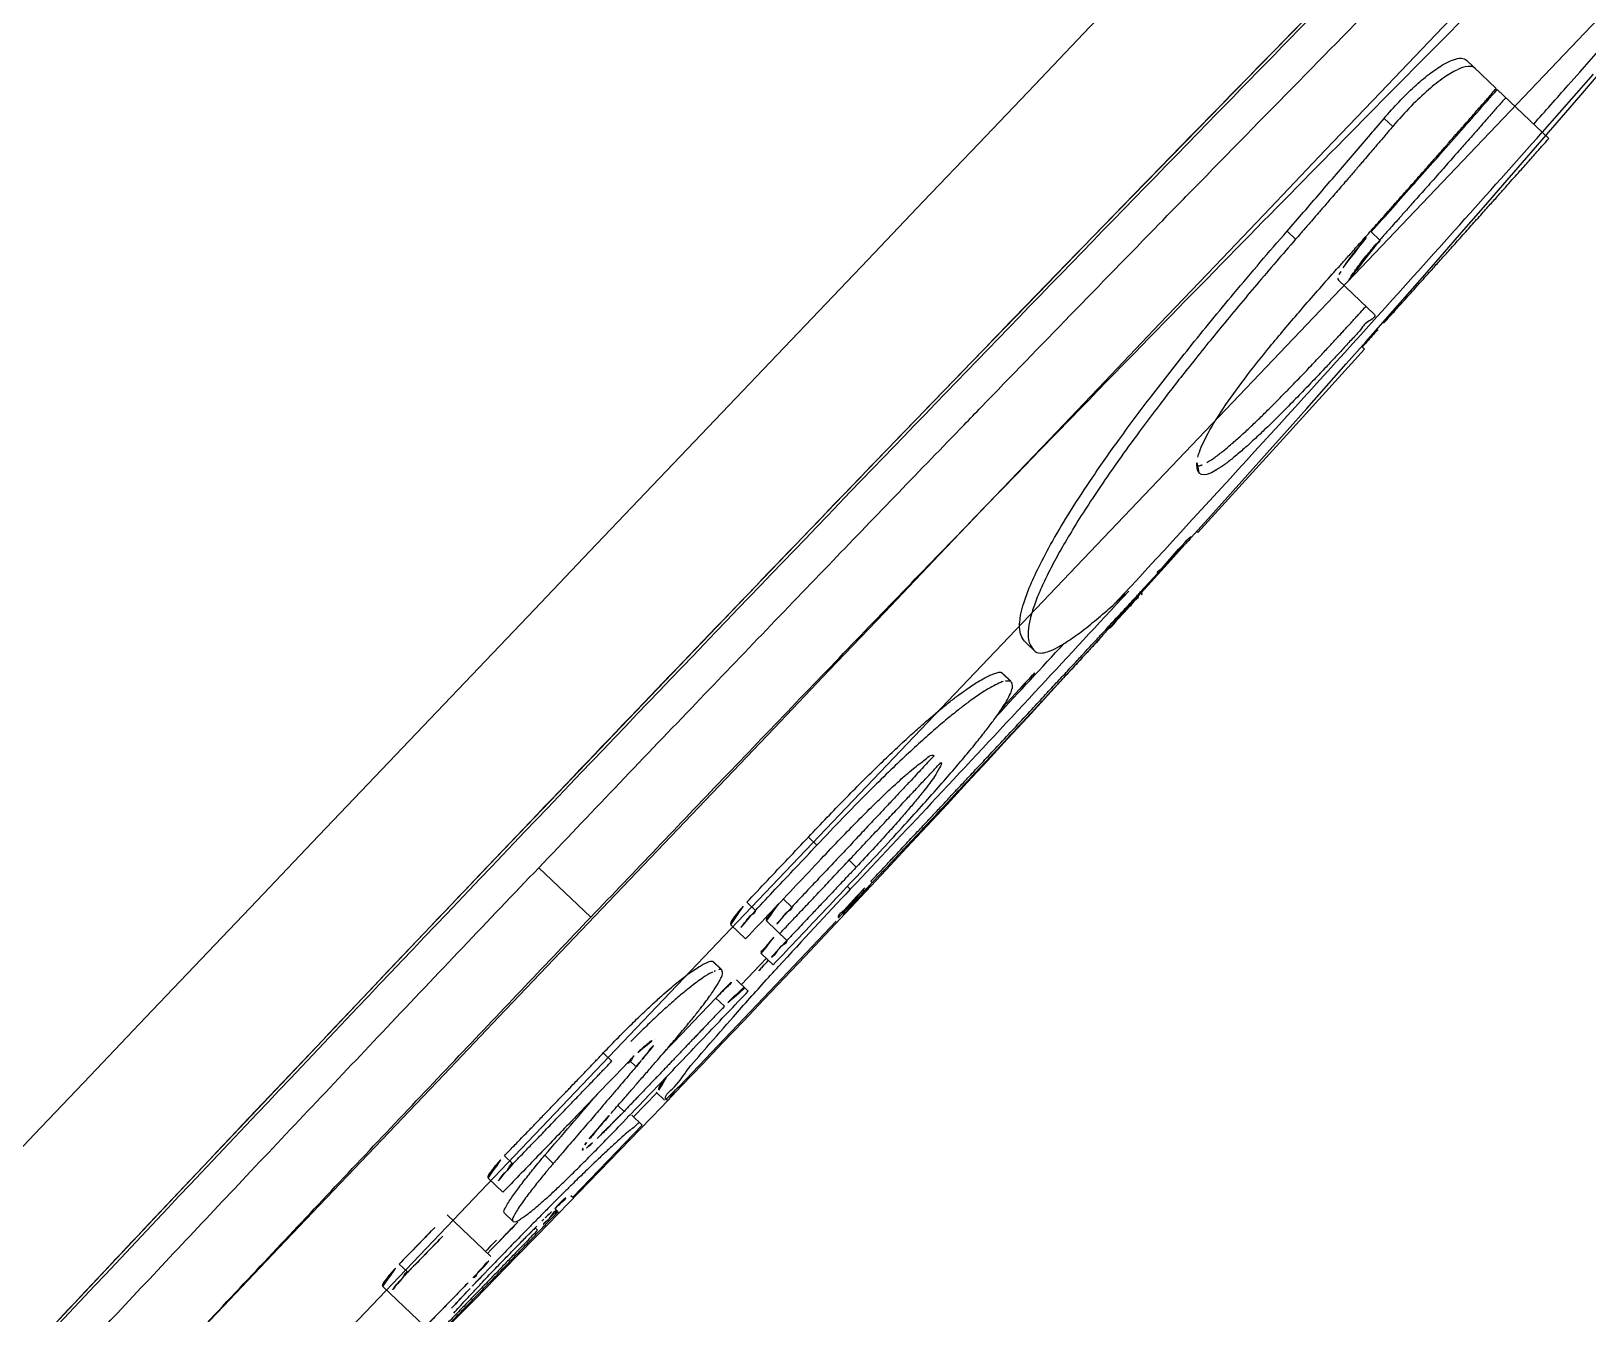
# Model space of a CAD drawing. Header units: millimetres. Extents: x 1145859089 to 1147511753, y -1047484727 to -1047247487.
# Drawn here: x 1147322598.42 to 1147322628.89, y -1047436610.45 to -1047436585.35 of the extents above; entities that cross this region are included whole.
import ezdxf
from ezdxf.xclip import XClip

# ---------------------------------------------------------------- set-up
doc = ezdxf.new("R2010")
doc.units = ezdxf.units.MM
doc.header["$LTSCALE"] = 100
doc.header["$MEASUREMENT"] = 0
doc.header["$XCLIPFRAME"] = 2
doc.layers.get('0').update_dxf_attribs({"linetype": 'CONTINUOUS'})
doc.layers.add('XREF', color=135, linetype='CONTINUOUS')
doc.layers.add('단지배치도$0$W240910', color=135, linetype='CONTINUOUS')

# ---------------------------------------------------------------- blocks, each defined once
blk = doc.blocks.new('단지배치도$0$zw$9902')
at = {"layer": '단지배치도$0$W240910', "linetype": 'ByBlock', "ltscale": 20}
for p, q in [((62296.523, -65279.298), (62410.382, -65159.882)), ((62351.614, -65215.518), (62350.437, -65216.721)), ((62355.071, -65217.165), (62354.491, -65216.612)), ((62350.437, -65216.721), (62349.22, -65217.968)), ((62356.967, -65216.886), (62355.968, -65218.02)), ((62356.099, -65218.145), (62355.091, -65217.184)), ((62353.043, -65217.91), (62352.876, -65217.751)), ((62349.22, -65217.968), (62348.213, -65219.002)), ((62348.213, -65219.002), (62347.174, -65220.071)), ((62348.475, -65219.814), (62348.541, -65219.746)), ((62351.142, -65220.117), (62350.975, -65219.958)), ((62352.789, -65220.132), (62352.622, -65219.973)), ((62347.174, -65220.071), (62346.101, -65221.177)), ((62351.983, -65220.919), (62352.685, -65221.588)), ((62346.101, -65221.177), (62345.003, -65222.311)), ((62345.003, -65222.311), (62343.89, -65223.462)), ((62352.49, -65222.264), (62350.901, -65224.02)), ((62352.49, -65222.265), (62352.446, -65222.223)), ((62343.89, -65223.462), (62342.771, -65224.622)), ((62350.901, -65224.02), (62349.229, -65225.853)), ((62342.771, -65224.622), (62341.658, -65225.778)), ((62341.658, -65225.778), (62340.56, -65226.921)), ((62349.219, -65225.843), (62349.229, -65225.853)), ((62348.107, -65227.018), (62348.441, -65226.656)), ((62340.56, -65226.921), (62339.223, -65228.313)), ((62347.875, -65226.999), (62347.629, -65227.265)), ((62348.135, -65227.044), (62348.107, -65227.018)), ((62347.369, -65227.869), (62347.344, -65227.845)), ((62345.879, -65228.024), (62346.045, -65228.182)), ((62339.223, -65228.313), (62337.938, -65229.656)), ((62345.402, -65228.61), (62345.572, -65228.773)), ((62345.423, -65228.624), (62345.571, -65228.765)), ((62345.417, -65229.263), (62345.737, -65228.92)), ((62337.938, -65229.656), (62336.699, -65230.953)), ((62336.699, -65230.953), (62335.501, -65232.209)), ((62341.772, -65231.972), (62341.606, -65231.813)), ((62335.501, -65232.209), (62334.338, -65233.429)), ((62337.346, -65233.384), (62336.328, -65232.413)), ((62342.543, -65232.4), (62342.403, -65232.266)), ((62343.018, -65232.531), (62342.856, -65232.704)), ((62342.426, -65232.835), (62342.368, -65232.78)), ((62342.545, -65232.708), (62342.426, -65232.835)), ((62342.856, -65232.704), (62342.804, -65232.759)), ((62342.856, -65232.704), (62342.829, -65232.678)), ((62340.567, -65233.248), (62340.401, -65233.089)), ((62341.28, -65233.184), (62341.114, -65233.025)), ((62334.338, -65233.429), (62333.205, -65234.621)), ((62340.785, -65233.455), (62341.185, -65233.837)), ((62342.147, -65233.461), (62340.85, -65234.832)), ((62340.087, -65233.529), (62340.376, -65233.805)), ((62339.901, -65234.408), (62339.735, -65234.25)), ((62339.751, -65234.257), (62339.906, -65234.404)), ((62340.297, -65234.702), (62340.782, -65234.192)), ((62340.68, -65234.095), (62340.913, -65234.317)), ((62340.987, -65234.384), (62341.023, -65234.346)), ((62333.205, -65234.621), (62331.878, -65236.02)), ((62340.429, -65234.827), (62340.196, -65234.605)), ((62340.85, -65234.832), (62339.082, -65236.687)), ((62339.353, -65235.43), (62339.796, -65234.966)), ((62339.962, -65235.125), (62339.796, -65234.966)), ((62339.133, -65235.661), (62339.353, -65235.43)), ((62338.759, -65236.052), (62339.133, -65235.661)), ((62331.878, -65236.02), (62330.579, -65237.392)), ((62337.758, -65236.197), (62337.591, -65236.038)), ((62338.233, -65236.308), (62338.106, -65236.187)), ((62338.639, -65236.817), (62338.185, -65237.291)), ((62338.791, -65236.962), (62338.624, -65236.803)), ((62337.877, -65237.067), (62337.997, -65237.181)), ((62330.579, -65237.392), (62329.307, -65238.739)), ((62338.351, -65237.45), (62338.148, -65237.256)), ((62338.351, -65237.45), (62336.992, -65238.862)), ((62336.612, -65238.2), (62336.446, -65238.041)), ((62337.177, -65237.922), (62337.198, -65237.942)), ((62335.823, -65238.207), (62335.656, -65238.049)), ((62335.337, -65238.487), (62335.626, -65238.764)), ((62329.307, -65238.739), (62328.063, -65240.058)), ((62336.781, -65238.809), (62336.71, -65238.879)), ((62336.857, -65238.733), (62336.781, -65238.809)), ((62336.954, -65238.826), (62336.992, -65238.862)), ((62335.39, -65240.023), (62334.534, -65239.207)), ((62335.822, -65239.33), (62335.655, -65239.171)), ((62335.825, -65239.334), (62335.658, -65239.176)), ((62336.705, -65239.145), (62336.642, -65239.085)), ((62336.258, -65239.461), (62336.305, -65239.506)), ((62328.063, -65240.058), (62326.053, -65242.195)), ((62333.762, -65240.33), (62333.595, -65240.171)), ((62335.324, -65239.96), (62335.397, -65239.884)), ((62333.274, -65240.608), (62334.104, -65241.4))]:
    blk.add_line(p, q, dxfattribs=at)
at = {"layer": '단지배치도$0$W240910'}
for radius in [11431.377, 11931.377]:
    blk.add_arc((57394.291, -57699.4), radius, 251.6277496, 321.4181311, dxfattribs=at)
at = {"layer": '단지배치도$0$W240910', "linetype": 'ByBlock', "ltscale": 20}
for centre, radius, start, end in [((83110.002, -85034.369), 28703.079, 136.1634005, 136.5659855), ((82768.959, -84709.197), 28226.861, 136.1617134, 136.5676793), ((61933.604, -64842.966), 564.854, 317.90354, 318.39537), ((63313.221, -66161.199), 1347.94, 135.702185, 135.914519), ((61847.557, -64764.963), 680.995, 317.247545, 317.887067), ((61811.957, -64732.002), 729.311, 316.994521, 317.146315), ((62345.53, -65228.817), 0.0605, 52.0595, 58.7473), ((62345.531, -65228.815), 0.0586, 46.3664, 52.0332), ((62345.516, -65228.832), 0.0814, 33.8207, 46.3203), ((62430.433, -65315.969), 121.064, 136.63146, 137.60714), ((62408.128, -65295.56), 91.061, 137.66081, 138.1032), ((62356.883, -65254.48), 26.459, 134.3996, 136.29), ((62338.583, -65235.813), 0.0483, 43.3858, 46.3868), ((62118.347, -65049.459), 288.323, 319.15121, 319.46155), ((62352.415, -65255.519), 22.779, 134.4282, 134.5789), ((62335.856, -65239.294), 0.0493, 226.3034, 233.3104), ((62360.849, -65264.092), 34.806, 134.5637, 134.7791)]:
    blk.add_arc(centre, radius, start, end, dxfattribs=at)
blk.add_ellipse((61988.099, -64900.376), major_axis=(11.578, -485.991), ratio=1, start_param=0.708795, end_param=0.862005, dxfattribs=at)
for points, knots in [([(62371.085, -65196.456), (62371.004, -65196.523), (62370.803, -65196.691), (62370.473, -65196.976), (62370.074, -65197.327), (62369.621, -65197.734), (62369.095, -65198.214), (62368.478, -65198.786), (62367.757, -65199.463), (62366.922, -65200.255), (62365.965, -65201.173), (62364.874, -65202.23), (62363.632, -65203.444), (62362.222, -65204.832), (62360.625, -65206.416), (62358.822, -65208.217), (62356.789, -65210.26), (62354.5, -65212.575), (62351.924, -65215.196), (62349.026, -65218.161), (62345.77, -65221.512), (62342.091, -65225.322), (62338.007, -65229.576), (62333.751, -65234.04), (62329.677, -65238.34), (62326.025, -65242.219), (62322.819, -65245.644), (62319.986, -65248.69), (62317.481, -65251.397), (62315.27, -65253.803), (62313.317, -65255.939), (62311.598, -65257.833), (62310.086, -65259.509), (62308.76, -65260.99), (62307.602, -65262.294), (62306.593, -65263.44), (62305.717, -65264.444), (62304.961, -65265.32), (62304.315, -65266.077), (62303.769, -65266.725), (62303.312, -65267.276), (62302.924, -65267.751), (62302.59, -65268.168), (62302.314, -65268.52), (62302.149, -65268.736), (62302.081, -65268.827)], [0, 0, 0, 0, 0.313904, 0.785938, 1.309904, 1.908722, 2.610799, 3.446041, 4.432154, 5.579577, 6.898803, 8.409937, 10.137933, 12.10808, 14.347045, 16.883775, 19.753734, 22.995188, 26.650958, 30.776923, 35.433042, 40.668896, 46.665278, 53.123251, 59.172395, 64.435061, 69.106362, 73.246956, 76.916151, 80.169465, 83.05019, 85.596842, 87.844859, 89.823381, 91.559072, 93.077294, 94.402921, 95.55651, 96.548523, 97.389382, 98.09617, 98.698881, 99.226154, 99.701164, 100.041093, 100.041093, 100.041093, 100.041093]), ([(62355.803, -65217.863), (62356.028, -65217.61), (62358.693, -65214.603), (62362.313, -65210.426), (62366.378, -65205.457), (62368.06, -65203.293), (62368.796, -65202.304)], [0, 0, 0, 0, 1.015514, 12.053259, 16.577359, 20.274834, 20.274834, 20.274834, 20.274834]), ([(62348.541, -65219.746), (62348.783, -65219.498), (62349.714, -65218.545), (62351.289, -65216.938), (62353.223, -65214.974), (62355.024, -65213.157), (62356.189, -65211.988), (62356.754, -65211.423), (62356.76, -65211.417)], [0, 0, 0, 0, 1.036829, 3.999041, 6.750569, 9.30493, 11.673982, 11.701224, 11.701224, 11.701224, 11.701224]), ([(62354.616, -65212.544), (62352.881, -65214.303), (62348.952, -65218.311), (62342.691, -65224.774), (62335.832, -65231.93), (62329.011, -65239.122), (62322.851, -65245.687), (62319.03, -65249.805), (62317.352, -65251.626)], [0, 0, 0, 0, 7.412838, 16.836515, 26.99373, 37.150656, 46.573573, 54.002163, 54.002163, 54.002163, 54.002163]), ([(62337.346, -65233.384), (62338.207, -65232.481), (62339.965, -65230.641), (62342.604, -65227.894), (62345.197, -65225.211), (62347.647, -65222.69), (62349.923, -65220.361), (62352.041, -65218.208), (62354.015, -65216.213), (62355.777, -65214.444), (62356.883, -65213.339), (62357.377, -65212.848)], [0, 0, 0, 0, 3.743672, 7.631825, 11.428276, 14.93902, 18.178212, 21.197, 23.998758, 26.597082, 28.688442, 28.688442, 28.688442, 28.688442]), ([(62352.876, -65217.751), (62352.971, -65217.64), (62353.161, -65217.426), (62353.454, -65217.135), (62353.737, -65216.893), (62353.992, -65216.713), (62354.206, -65216.605), (62354.371, -65216.56), (62354.465, -65216.587), (62354.491, -65216.612)], [0, 0, 0, 0, 0.437832, 0.858245, 1.237806, 1.553804, 1.792378, 1.953384, 2.060312, 2.060312, 2.060312, 2.060312]), ([(62354.657, -65216.77), (62354.623, -65216.737), (62354.487, -65216.719), (62354.282, -65216.804), (62354.021, -65216.961), (62353.721, -65217.203), (62353.384, -65217.524), (62353.159, -65217.773), (62353.043, -65217.91)], [0, 0, 0, 0, 0.143478, 0.361031, 0.665707, 1.052829, 1.51729, 2.057986, 2.057986, 2.057986, 2.057986]), ([(62351.859, -65220.801), (62351.898, -65220.758), (62351.959, -65220.689), (62352.046, -65220.593), (62352.121, -65220.508), (62352.204, -65220.415), (62352.296, -65220.311), (62352.398, -65220.198), (62352.509, -65220.072), (62352.632, -65219.934), (62352.767, -65219.782), (62352.915, -65219.615), (62353.078, -65219.432), (62353.255, -65219.231), (62353.446, -65219.015), (62353.642, -65218.794), (62353.828, -65218.583), (62353.996, -65218.392), (62354.145, -65218.223), (62354.277, -65218.072), (62354.396, -65217.936), (62354.504, -65217.814), (62354.601, -65217.702), (62354.69, -65217.601), (62354.77, -65217.51), (62354.843, -65217.427), (62354.942, -65217.313), (62355.018, -65217.226), (62355.071, -65217.165)], [0, 0, 0, 0, 0.17416, 0.276031, 0.388935, 0.513769, 0.651585, 0.803563, 0.971007, 1.15534, 1.358079, 1.580814, 1.825108, 2.092345, 2.384014, 2.69133, 2.977529, 3.229439, 3.453049, 3.65296, 3.832726, 3.995123, 4.142371, 4.276119, 4.397538, 4.507655, 4.607381, 4.851738, 4.851738, 4.851738, 4.851738]), ([(62352.622, -65219.973), (62352.904, -65219.657), (62353.461, -65219.031), (62354.284, -65218.101), (62354.825, -65217.487), (62355.091, -65217.184)], [0, 0, 0, 0, 1.271475, 2.513114, 3.724917, 3.724917, 3.724917, 3.724917]), ([(62355.258, -65217.343), (62355.237, -65217.366), (62355.188, -65217.421), (62355.117, -65217.502), (62355.04, -65217.59), (62354.958, -65217.683), (62354.861, -65217.794), (62354.769, -65217.898), (62354.686, -65217.993), (62354.614, -65218.074), (62354.537, -65218.162), (62354.452, -65218.258), (62354.36, -65218.362), (62354.259, -65218.476), (62354.15, -65218.599), (62354.032, -65218.733), (62353.905, -65218.876), (62353.776, -65219.022), (62353.652, -65219.161), (62353.541, -65219.286), (62353.443, -65219.397), (62353.355, -65219.496), (62353.276, -65219.585), (62353.205, -65219.665), (62353.122, -65219.758), (62353.031, -65219.859), (62352.936, -65219.966), (62352.858, -65220.054), (62352.81, -65220.108), (62352.789, -65220.132)], [0, 0, 0, 0, 0.095089, 0.219783, 0.322968, 0.445598, 0.591346, 0.764655, 0.863252, 0.970765, 1.087943, 1.215607, 1.354611, 1.505842, 1.670102, 1.848055, 2.040627, 2.245358, 2.433728, 2.59899, 2.745967, 2.877573, 2.996021, 3.1031, 3.200257, 3.369431, 3.510696, 3.62852, 3.724919, 3.724919, 3.724919, 3.724919]), ([(62350.975, -65219.958), (62351.192, -65219.709), (62351.62, -65219.216), (62352.254, -65218.48), (62352.67, -65217.993), (62352.876, -65217.751)], [0, 0, 0, 0, 0.989544, 1.960523, 2.912934, 2.912934, 2.912934, 2.912934]), ([(62353.043, -65217.91), (62353.018, -65217.938), (62352.973, -65217.991), (62352.901, -65218.076), (62352.832, -65218.157), (62352.758, -65218.244), (62352.679, -65218.337), (62352.585, -65218.446), (62352.496, -65218.549), (62352.416, -65218.643), (62352.348, -65218.722), (62352.274, -65218.809), (62352.193, -65218.902), (62352.106, -65219.004), (62352.012, -65219.113), (62351.914, -65219.226), (62351.82, -65219.335), (62351.735, -65219.433), (62351.66, -65219.52), (62351.575, -65219.618), (62351.484, -65219.724), (62351.389, -65219.833), (62351.31, -65219.924), (62351.23, -65220.016), (62351.175, -65220.079), (62351.142, -65220.117)], [0, 0, 0, 0, 0.112954, 0.208496, 0.331779, 0.433261, 0.553589, 0.696324, 0.865585, 0.961592, 1.066042, 1.179595, 1.302893, 1.436481, 1.58099, 1.736669, 1.883678, 2.012234, 2.126246, 2.228064, 2.40197, 2.544523, 2.662842, 2.761843, 2.912936, 2.912936, 2.912936, 2.912936]), ([(62352.865, -65221.76), (62352.887, -65221.735), (62352.935, -65221.682), (62353.01, -65221.599), (62353.094, -65221.506), (62353.186, -65221.403), (62353.289, -65221.289), (62353.403, -65221.163), (62353.528, -65221.024), (62353.666, -65220.87), (62353.819, -65220.7), (62353.986, -65220.514), (62354.169, -65220.309), (62354.37, -65220.086), (62354.579, -65219.852), (62354.784, -65219.623), (62354.97, -65219.414), (62355.135, -65219.23), (62355.281, -65219.065), (62355.413, -65218.917), (62355.531, -65218.784), (62355.639, -65218.663), (62355.736, -65218.554), (62355.824, -65218.455), (62355.903, -65218.366), (62355.994, -65218.263), (62356.058, -65218.191), (62356.099, -65218.145)], [0, 0, 0, 0, 0.101216, 0.21268, 0.337037, 0.475183, 0.628251, 0.797552, 0.984556, 1.19086, 1.418155, 1.668178, 1.942617, 2.242149, 2.568282, 2.885152, 3.162222, 3.407853, 3.62699, 3.823753, 4.001309, 4.162123, 4.30788, 4.439847, 4.55914, 4.666717, 4.850658, 4.850658, 4.850658, 4.850658]), ([(62345.879, -65228.024), (62345.85, -65227.996), (62345.79, -65227.931), (62345.738, -65227.783), (62345.738, -65227.615), (62345.768, -65227.426), (62345.828, -65227.203), (62345.942, -65226.896), (62346.128, -65226.492), (62346.398, -65225.991), (62346.751, -65225.404), (62347.189, -65224.737), (62347.717, -65223.987), (62348.346, -65223.145), (62349.093, -65222.194), (62349.978, -65221.117), (62350.625, -65220.361), (62350.975, -65219.958)], [0, 0, 0, 0, 0.118596, 0.259742, 0.460965, 0.614568, 0.833792, 1.152184, 1.597101, 2.167626, 2.856983, 3.651553, 4.561285, 5.608192, 6.805232, 8.187969, 9.789716, 9.789716, 9.789716, 9.789716]), ([(62352.071, -65220.673), (62352.076, -65220.665), (62352.112, -65220.608), (62352.183, -65220.509), (62352.279, -65220.384), (62352.366, -65220.275), (62352.443, -65220.182), (62352.526, -65220.083), (62352.585, -65220.014), (62352.622, -65219.973)], [0, 0, 0, 0, 0.0286483, 0.202492, 0.3627056, 0.5025188, 0.6215872, 0.72481, 0.891535, 0.891535, 0.891535, 0.891535]), ([(62351.142, -65220.117), (62350.887, -65220.409), (62350.392, -65220.986), (62349.687, -65221.829), (62349.056, -65222.61), (62348.509, -65223.312), (62348.041, -65223.934), (62347.639, -65224.492), (62347.291, -65224.997), (62346.989, -65225.456), (62346.727, -65225.878), (62346.501, -65226.267), (62346.31, -65226.626), (62346.152, -65226.957), (62346.029, -65227.26), (62345.945, -65227.531), (62345.904, -65227.759), (62345.907, -65227.933), (62345.948, -65228.075), (62346.008, -65228.147), (62346.045, -65228.182)], [0, 0, 0, 0, 1.16257, 2.280251, 3.29542, 4.176424, 4.948514, 5.631315, 6.240232, 6.787216, 7.281357, 7.729263, 8.135329, 8.501917, 8.829303, 9.116603, 9.352359, 9.519651, 9.634222, 9.7897, 9.7897, 9.7897, 9.7897]), ([(62352.789, -65220.132), (62352.813, -65220.155), (62352.692, -65220.213), (62352.649, -65220.303), (62352.545, -65220.414), (62352.464, -65220.519), (62352.39, -65220.615), (62352.331, -65220.694), (62352.271, -65220.778), (62352.204, -65220.89), (62352.095, -65221.026), (62352.149, -65221.078)], [0, 0, 0, 0, 0.099852, 0.220205, 0.362888, 0.530834, 0.624621, 0.724171, 0.82741, 0.928421, 1.154137, 1.154137, 1.154137, 1.154137]), ([(62349.226, -65224.379), (62349.235, -65224.346), (62349.291, -65224.184), (62349.448, -65223.857), (62349.75, -65223.382), (62350.156, -65222.821), (62350.653, -65222.196), (62351.228, -65221.514), (62351.641, -65221.046), (62351.859, -65220.801)], [0, 0, 0, 0, 0.103432, 0.513998, 1.083013, 1.788604, 2.591194, 3.480034, 4.463626, 4.463626, 4.463626, 4.463626]), ([(62351.994, -65220.807), (62351.998, -65220.8), (62352.022, -65220.755), (62352.048, -65220.71), (62352.071, -65220.673)], [0, 0, 0, 0, 0.0226947, 0.154275, 0.154275, 0.154275, 0.154275]), ([(62349.407, -65224.484), (62349.459, -65224.453), (62349.571, -65224.38), (62349.738, -65224.25), (62349.916, -65224.101), (62350.098, -65223.938), (62350.282, -65223.767), (62350.462, -65223.594), (62350.636, -65223.423), (62350.801, -65223.258), (62350.955, -65223.101), (62351.1, -65222.953), (62351.233, -65222.814), (62351.357, -65222.685), (62351.472, -65222.564), (62351.578, -65222.452), (62351.676, -65222.347), (62351.768, -65222.249), (62351.852, -65222.158), (62351.93, -65222.074), (62352.001, -65221.997), (62352.082, -65221.909), (62352.17, -65221.813), (62352.262, -65221.712), (62352.34, -65221.627), (62352.424, -65221.534), (62352.482, -65221.469), (62352.518, -65221.429)], [0, 0, 0, 0, 0.18482, 0.399634, 0.634331, 0.880768, 1.133215, 1.385465, 1.630793, 1.864656, 2.085114, 2.291887, 2.484706, 2.66379, 2.829812, 2.983805, 3.127128, 3.261057, 3.38575, 3.500511, 3.604704, 3.698441, 3.860084, 3.994572, 4.108376, 4.208118, 4.369264, 4.369264, 4.369264, 4.369264]), ([(62352.685, -65221.588), (62352.732, -65221.633), (62352.505, -65221.739), (62352.421, -65221.895), (62352.242, -65222.071), (62352.069, -65222.264), (62351.869, -65222.478), (62351.649, -65222.712), (62351.405, -65222.968), (62351.141, -65223.241), (62350.869, -65223.517), (62350.607, -65223.775), (62350.365, -65224.005), (62350.146, -65224.204), (62349.946, -65224.375), (62349.768, -65224.517), (62349.605, -65224.626), (62349.454, -65224.713), (62349.306, -65224.741), (62349.258, -65224.696)], [0, 0, 0, 0, 0.195011, 0.405941, 0.642777, 0.905836, 1.19659, 1.517326, 1.87024, 2.25796, 2.658507, 3.030466, 3.362542, 3.658502, 3.92079, 4.149796, 4.343803, 4.500246, 4.69802, 4.69802, 4.69802, 4.69802]), ([(62352.446, -65222.223), (62352.492, -65222.172), (62352.585, -65222.07), (62352.724, -65221.916), (62352.818, -65221.812), (62352.865, -65221.76)], [0, 0, 0, 0, 0.2050972, 0.4131775, 0.6241854, 0.6241854, 0.6241854, 0.6241854]), ([(62336.328, -65232.413), (62337.322, -65231.371), (62339.238, -65229.367), (62342.013, -65226.478), (62343.908, -65224.516), (62344.879, -65223.513), (62344.993, -65223.396)], [0, 0, 0, 0, 4.321778, 8.317016, 12.015205, 12.505484, 12.505484, 12.505484, 12.505484]), ([(62349.258, -65224.696), (62349.218, -65224.658), (62349.193, -65224.537), (62349.211, -65224.431), (62349.226, -65224.379)], [0, 0, 0, 0, 0.1644097, 0.3278175, 0.3278175, 0.3278175, 0.3278175]), ([(62349.206, -65224.564), (62349.229, -65224.561), (62349.3, -65224.543), (62349.364, -65224.509), (62349.407, -65224.484)], [0, 0, 0, 0, 0.0700071, 0.2170755, 0.2170755, 0.2170755, 0.2170755]), ([(62348.441, -65226.656), (62348.409, -65226.626), (62348.571, -65226.551), (62348.633, -65226.436), (62348.751, -65226.325), (62348.842, -65226.225), (62348.919, -65226.146), (62348.996, -65226.059), (62349.094, -65225.982), (62349.169, -65225.796), (62349.219, -65225.843)], [0, 0, 0, 0, 0.132267, 0.291369, 0.480203, 0.586289, 0.699205, 0.815635, 0.920594, 1.125394, 1.125394, 1.125394, 1.125394]), ([(62342.829, -65232.678), (62342.863, -65232.642), (62342.938, -65232.563), (62343.037, -65232.458), (62343.129, -65232.36), (62343.208, -65232.276), (62343.296, -65232.182), (62343.393, -65232.08), (62343.5, -65231.966), (62343.617, -65231.841), (62343.747, -65231.703), (62343.889, -65231.551), (62344.046, -65231.384), (62344.219, -65231.2), (62344.41, -65230.996), (62344.619, -65230.773), (62344.849, -65230.527), (62345.102, -65230.256), (62345.378, -65229.961), (62345.672, -65229.645), (62345.965, -65229.33), (62346.238, -65229.037), (62346.48, -65228.776), (62346.695, -65228.545), (62346.887, -65228.338), (62347.06, -65228.151), (62347.216, -65227.983), (62347.357, -65227.83), (62347.486, -65227.691), (62347.603, -65227.564), (62347.709, -65227.449), (62347.806, -65227.344), (62347.895, -65227.248), (62347.975, -65227.161), (62348.045, -65227.085), (62348.088, -65227.039), (62348.107, -65227.018)], [0, 0, 0, 0, 0.146797, 0.327675, 0.432694, 0.548589, 0.676395, 0.817275, 0.972512, 1.14355, 1.331994, 1.539634, 1.768441, 2.020558, 2.298256, 2.603906, 2.940022, 3.30906, 3.713162, 4.153195, 4.603544, 5.003521, 5.356171, 5.669828, 5.95075, 6.203727, 6.432484, 6.640047, 6.828834, 7.000657, 7.15709, 7.299559, 7.429341, 7.547589, 7.655318, 7.739113, 7.739113, 7.739113, 7.739113]), ([(62347.606, -65227.244), (62347.636, -65227.217), (62347.695, -65227.164), (62347.785, -65227.082), (62347.845, -65227.027), (62347.875, -65226.999)], [0, 0, 0, 0, 0.1187338, 0.2398341, 0.3631489, 0.3631489, 0.3631489, 0.3631489]), ([(62347.629, -65227.265), (62347.063, -65227.877), (62345.892, -65229.14), (62344.197, -65230.954), (62343.068, -65232.154), (62342.545, -65232.708)], [0, 0, 0, 0, 2.502735, 5.165204, 7.447969, 7.447969, 7.447969, 7.447969]), ([(62346.045, -65228.182), (62346.081, -65228.216), (62346.189, -65228.22), (62346.334, -65228.175), (62346.509, -65228.091), (62346.729, -65227.954), (62346.995, -65227.761), (62347.294, -65227.518), (62347.5, -65227.338), (62347.606, -65227.244)], [0, 0, 0, 0, 0.147564, 0.278021, 0.465247, 0.723521, 1.056426, 1.451024, 1.877742, 1.877742, 1.877742, 1.877742]), ([(62348.077, -65227.114), (62348.071, -65227.118), (62348.015, -65227.152), (62347.956, -65227.242), (62347.853, -65227.345), (62347.757, -65227.452), (62347.628, -65227.579), (62347.55, -65227.718), (62347.32, -65227.822), (62347.369, -65227.869)], [0, 0, 0, 0, 0.020973, 0.195028, 0.313432, 0.457468, 0.631209, 0.830617, 1.035233, 1.035233, 1.035233, 1.035233]), ([(62347.369, -65227.869), (62347.327, -65227.914), (62347.261, -65227.985), (62347.168, -65228.086), (62347.086, -65228.174), (62346.996, -65228.272), (62346.896, -65228.38), (62346.786, -65228.499), (62346.664, -65228.63), (62346.53, -65228.774), (62346.382, -65228.934), (62346.219, -65229.109), (62346.04, -65229.302), (62345.843, -65229.514), (62345.626, -65229.747), (62345.39, -65230.001), (62345.131, -65230.278), (62344.851, -65230.578), (62344.561, -65230.888), (62344.28, -65231.188), (62344.026, -65231.459), (62343.8, -65231.7), (62343.598, -65231.915), (62343.418, -65232.107), (62343.255, -65232.279), (62343.124, -65232.419), (62343.047, -65232.501), (62343.018, -65232.531)], [0, 0, 0, 0, 0.184426, 0.292401, 0.412165, 0.544699, 0.691154, 0.852839, 1.031212, 1.227885, 1.444622, 1.683337, 1.94606, 2.234907, 2.551956, 2.899001, 3.276921, 3.687612, 4.131091, 4.551906, 4.919952, 5.247488, 5.540496, 5.803723, 6.039756, 6.250901, 6.377263, 6.377263, 6.377263, 6.377263]), ([(62341.606, -65231.813), (62341.728, -65231.684), (62341.963, -65231.436), (62342.308, -65231.08), (62342.633, -65230.751), (62342.943, -65230.446), (62343.236, -65230.164), (62343.509, -65229.909), (62343.761, -65229.681), (62343.992, -65229.48), (62344.203, -65229.303), (62344.394, -65229.149), (62344.563, -65229.021), (62344.705, -65228.919), (62344.821, -65228.84), (62344.936, -65228.766), (62345.045, -65228.704), (62345.158, -65228.647), (62345.26, -65228.61), (62345.374, -65228.568), (62345.402, -65228.609)], [0, 0, 0, 0, 0.532336, 1.025314, 1.486146, 1.920981, 2.329664, 2.704483, 3.043604, 3.349101, 3.624072, 3.869911, 4.083448, 4.258286, 4.396042, 4.505396, 4.666994, 4.775182, 4.87495, 5.025092, 5.025092, 5.025092, 5.025092]), ([(62345.42, -65228.77), (62345.403, -65228.776), (62345.339, -65228.8), (62345.229, -65228.852), (62345.107, -65228.923), (62344.992, -65228.996), (62344.876, -65229.074), (62344.734, -65229.177), (62344.556, -65229.312), (62344.338, -65229.487), (62344.081, -65229.705), (62343.79, -65229.963), (62343.469, -65230.259), (62343.114, -65230.599), (62342.715, -65230.994), (62342.262, -65231.456), (62341.943, -65231.791), (62341.772, -65231.972)], [0, 0, 0, 0, 0.053881, 0.204083, 0.366173, 0.476354, 0.613438, 0.785477, 1.003276, 1.281183, 1.625231, 2.015069, 2.447917, 2.934921, 3.489884, 4.131864, 4.876739, 4.876739, 4.876739, 4.876739]), ([(62342.487, -65232.653), (62342.659, -65232.471), (62342.979, -65232.13), (62343.423, -65231.649), (62343.805, -65231.228), (62344.135, -65230.857), (62344.423, -65230.527), (62344.675, -65230.231), (62344.896, -65229.964), (62345.08, -65229.73), (62345.227, -65229.535), (62345.338, -65229.38), (62345.419, -65229.258), (62345.49, -65229.142), (62345.548, -65229.034), (62345.601, -65228.918), (62345.609, -65228.825), (62345.583, -65228.787)], [0, 0, 0, 0, 0.751386, 1.402112, 1.964927, 2.456649, 2.891109, 3.278392, 3.624985, 3.929104, 4.171752, 4.357021, 4.499998, 4.611073, 4.766322, 4.863398, 5.003966, 5.003966, 5.003966, 5.003966]), ([(62345.562, -65228.765), (62345.536, -65228.75), (62345.483, -65228.754), (62345.437, -65228.765), (62345.42, -65228.77)], [0, 0, 0, 0, 0.0897311, 0.1430384, 0.1430384, 0.1430384, 0.1430384]), ([(62344.065, -65230.224), (62344.032, -65230.259), (62343.964, -65230.331), (62343.857, -65230.446), (62343.74, -65230.571), (62343.61, -65230.71), (62343.466, -65230.863), (62343.307, -65231.032), (62343.133, -65231.218), (62342.941, -65231.422), (62342.733, -65231.644), (62342.506, -65231.885), (62342.258, -65232.149), (62342.001, -65232.421), (62341.75, -65232.687), (62341.511, -65232.939), (62341.357, -65233.103), (62341.28, -65233.184)], [0, 0, 0, 0, 0.144619, 0.297816, 0.469143, 0.658904, 0.868787, 1.100378, 1.355096, 1.634269, 1.938138, 2.26769, 2.629641, 3.022977, 3.390694, 3.728105, 4.063968, 4.063968, 4.063968, 4.063968]), ([(62341.856, -65232.241), (62341.983, -65232.106), (62342.222, -65231.854), (62342.561, -65231.506), (62342.856, -65231.212), (62343.108, -65230.968), (62343.322, -65230.769), (62343.502, -65230.607), (62343.649, -65230.484), (62343.769, -65230.385), (62343.891, -65230.31), (62344.012, -65230.174), (62344.065, -65230.224)], [0, 0, 0, 0, 0.557083, 1.041668, 1.456717, 1.80516, 2.094382, 2.334922, 2.528771, 2.676886, 2.786949, 3.005032, 3.005032, 3.005032, 3.005032]), ([(62344.2, -65230.353), (62344.226, -65230.377), (62344.146, -65230.498), (62344.087, -65230.614), (62343.974, -65230.769), (62343.858, -65230.92), (62343.717, -65231.094), (62343.551, -65231.291), (62343.356, -65231.515), (62343.124, -65231.774), (62342.85, -65232.074), (62342.651, -65232.286), (62342.543, -65232.4)], [0, 0, 0, 0, 0.106593, 0.304856, 0.46624, 0.659614, 0.881773, 1.136778, 1.431182, 1.775116, 2.179362, 2.649366, 2.649366, 2.649366, 2.649366]), ([(62342.563, -65232.097), (62342.66, -65231.993), (62342.847, -65231.795), (62343.11, -65231.515), (62343.345, -65231.265), (62343.554, -65231.043), (62343.74, -65230.844), (62343.905, -65230.667), (62344.057, -65230.506), (62344.153, -65230.403), (62344.2, -65230.353)], [0, 0, 0, 0, 0.428076, 0.814747, 1.154659, 1.457512, 1.728297, 1.970619, 2.184659, 2.39231, 2.39231, 2.39231, 2.39231]), ([(62340.401, -65233.089), (62340.535, -65232.947), (62340.803, -65232.664), (62341.205, -65232.239), (62341.472, -65231.955), (62341.606, -65231.813)], [0, 0, 0, 0, 0.584951, 1.170017, 1.755194, 1.755194, 1.755194, 1.755194]), ([(62341.856, -65232.241), (62341.693, -65232.413), (62341.369, -65232.757), (62340.876, -65233.278), (62340.545, -65233.627), (62340.376, -65233.805)], [0, 0, 0, 0, 0.709715, 1.417955, 2.153058, 2.153058, 2.153058, 2.153058]), ([(62340.567, -65233.248), (62340.698, -65233.11), (62340.962, -65232.831), (62341.363, -65232.406), (62341.635, -65232.118), (62341.772, -65231.972)], [0, 0, 0, 0, 0.568383, 1.15293, 1.755194, 1.755194, 1.755194, 1.755194]), ([(62341.045, -65233.703), (62341.1, -65233.646), (62341.21, -65233.529), (62341.383, -65233.346), (62341.573, -65233.145), (62341.785, -65232.921), (62342.022, -65232.67), (62342.284, -65232.393), (62342.467, -65232.198), (62342.563, -65232.097)], [0, 0, 0, 0, 0.237738, 0.481967, 0.756522, 1.065105, 1.409126, 1.790713, 2.209749, 2.209749, 2.209749, 2.209749]), ([(62327.737, -65241.494), (62327.849, -65241.374), (62328.804, -65240.357), (62330.674, -65238.371), (62333.425, -65235.463), (62335.335, -65233.455), (62336.328, -65232.413)], [0, 0, 0, 0, 0.491064, 4.187909, 8.18136, 12.500928, 12.500928, 12.500928, 12.500928]), ([(62342.543, -65232.4), (62342.518, -65232.427), (62342.466, -65232.483), (62342.39, -65232.562), (62342.313, -65232.644), (62342.229, -65232.734), (62342.125, -65232.844), (62342.024, -65232.95), (62341.931, -65233.049), (62341.852, -65233.132), (62341.767, -65233.222), (62341.675, -65233.32), (62341.572, -65233.429), (62341.457, -65233.55), (62341.327, -65233.688), (62341.234, -65233.785), (62341.185, -65233.837)], [0, 0, 0, 0, 0.110656, 0.228555, 0.328506, 0.448123, 0.596852, 0.78282, 0.888934, 1.003471, 1.127114, 1.260622, 1.407866, 1.574056, 1.763483, 1.976602, 1.976602, 1.976602, 1.976602]), ([(62340.913, -65234.317), (62341.083, -65234.138), (62341.429, -65233.773), (62341.954, -65233.219), (62342.308, -65232.844), (62342.487, -65232.653)], [0, 0, 0, 0, 0.742255, 1.505622, 2.2906, 2.2906, 2.2906, 2.2906]), ([(62342.195, -65233.395), (62342.159, -65233.354), (62342.294, -65233.271), (62342.362, -65233.176), (62342.457, -65233.078), (62342.562, -65232.963), (62342.689, -65232.828), (62342.78, -65232.73), (62342.829, -65232.678)], [0, 0, 0, 0, 0.162944, 0.2717587, 0.402024, 0.5579986, 0.7419803, 0.958177, 0.958177, 0.958177, 0.958177]), ([(62342.804, -65232.759), (62342.772, -65232.793), (62342.697, -65232.872), (62342.587, -65232.989), (62342.479, -65233.1), (62342.387, -65233.204), (62342.296, -65233.269), (62342.23, -65233.434), (62342.195, -65233.395)], [0, 0, 0, 0, 0.1414344, 0.3260009, 0.4822983, 0.6126523, 0.721386, 0.8807418, 0.8807418, 0.8807418, 0.8807418]), ([(62340.087, -65233.529), (62340.061, -65233.505), (62340.125, -65233.424), (62340.171, -65233.353), (62340.239, -65233.271), (62340.314, -65233.184), (62340.371, -65233.121), (62340.401, -65233.089)], [0, 0, 0, 0, 0.1068898, 0.1995548, 0.2927333, 0.416368, 0.5472853, 0.5472853, 0.5472853, 0.5472853]), ([(62340.785, -65233.455), (62340.76, -65233.431), (62340.835, -65233.357), (62340.88, -65233.288), (62340.95, -65233.206), (62341.005, -65233.143), (62341.041, -65233.104), (62341.049, -65233.094)], [0, 0, 0, 0, 0.1036326, 0.1964599, 0.2898255, 0.413741, 0.4506206, 0.4506206, 0.4506206, 0.4506206]), ([(62317.778, -65254.379), (62318.25, -65253.857), (62319.305, -65252.694), (62320.993, -65250.845), (62322.891, -65248.779), (62324.94, -65246.562), (62327.157, -65244.178), (62329.558, -65241.612), (62332.114, -65238.895), (62334.732, -65236.129), (62336.485, -65234.287), (62337.346, -65233.384)], [0, 0, 0, 0, 2.111795, 4.709599, 7.510723, 10.528744, 13.767017, 17.276494, 21.071442, 24.958315, 28.701306, 28.701306, 28.701306, 28.701306]), ([(62340.567, -65233.248), (62340.598, -65233.277), (62340.461, -65233.338), (62340.402, -65233.441), (62340.326, -65233.538), (62340.219, -65233.655), (62340.253, -65233.688)], [0, 0, 0, 0, 0.1271294, 0.2396552, 0.4030177, 0.5462291, 0.5462291, 0.5462291, 0.5462291]), ([(62341.28, -65233.184), (62341.311, -65233.213), (62341.173, -65233.275), (62341.112, -65233.377), (62341.039, -65233.473), (62340.918, -65233.582), (62340.952, -65233.614)], [0, 0, 0, 0, 0.1287703, 0.2420386, 0.40558, 0.5444891, 0.5444891, 0.5444891, 0.5444891]), ([(62340.68, -65234.095), (62340.656, -65234.072), (62340.757, -65233.989), (62340.809, -65233.904), (62340.915, -65233.792), (62340.98, -65233.719), (62341.019, -65233.678)], [0, 0, 0, 0, 0.0998708, 0.2391153, 0.3697641, 0.5391614, 0.5391614, 0.5391614, 0.5391614]), ([(62341.185, -65233.837), (62341.216, -65233.866), (62341.079, -65233.927), (62341.016, -65234.027), (62340.947, -65234.122), (62340.814, -65234.223), (62340.847, -65234.254)], [0, 0, 0, 0, 0.1272941, 0.2397187, 0.402463, 0.5388111, 0.5388111, 0.5388111, 0.5388111]), ([(62337.591, -65236.038), (62337.689, -65235.936), (62337.875, -65235.744), (62338.142, -65235.477), (62338.379, -65235.247), (62338.588, -65235.052), (62338.769, -65234.89), (62338.924, -65234.756), (62339.056, -65234.646), (62339.168, -65234.558), (62339.261, -65234.488), (62339.357, -65234.42), (62339.449, -65234.36), (62339.548, -65234.301), (62339.63, -65234.267), (62339.711, -65234.226), (62339.735, -65234.25)], [0, 0, 0, 0, 0.425049, 0.800839, 1.131711, 1.416884, 1.658235, 1.861177, 2.031404, 2.172303, 2.287677, 2.382154, 2.524039, 2.621911, 2.718378, 2.818659, 2.818659, 2.818659, 2.818659]), ([(62338.816, -65236.948), (62338.777, -65236.879), (62339.034, -65236.682), (62339.225, -65236.358), (62339.664, -65235.881), (62340.172, -65235.285), (62340.635, -65234.773), (62340.919, -65234.46), (62340.987, -65234.384)], [0, 0, 0, 0, 0.237605, 0.676886, 1.302483, 2.094536, 3.058197, 3.363705, 3.363705, 3.363705, 3.363705]), ([(62339.734, -65234.455), (62339.713, -65234.465), (62339.633, -65234.504), (62339.518, -65234.583), (62339.372, -65234.688), (62339.221, -65234.806), (62339.042, -65234.955), (62338.839, -65235.134), (62338.612, -65235.343), (62338.455, -65235.494), (62338.371, -65235.576)], [0, 0, 0, 0, 0.067721, 0.268366, 0.416657, 0.608695, 0.843872, 1.114717, 1.419494, 1.769472, 1.769472, 1.769472, 1.769472]), ([(62339.171, -65235.567), (62339.232, -65235.495), (62339.34, -65235.363), (62339.486, -65235.18), (62339.6, -65235.03), (62339.689, -65234.907), (62339.758, -65234.807), (62339.821, -65234.71), (62339.875, -65234.609), (62339.928, -65234.513), (62339.925, -65234.442), (62339.911, -65234.42)], [0, 0, 0, 0, 0.281962, 0.513331, 0.699937, 0.849458, 0.968659, 1.063367, 1.197811, 1.310795, 1.390224, 1.390224, 1.390224, 1.390224]), ([(62339.796, -65234.966), (62339.819, -65234.942), (62339.88, -65234.879), (62339.971, -65234.781), (62340.073, -65234.706), (62340.158, -65234.568), (62340.196, -65234.605)], [0, 0, 0, 0, 0.0995638, 0.2653657, 0.3810995, 0.5405207, 0.5405207, 0.5405207, 0.5405207]), ([(62337.932, -65237.44), (62338.22, -65237.141), (62338.782, -65236.554), (62339.614, -65235.683), (62340.158, -65235.112), (62340.429, -65234.827)], [0, 0, 0, 0, 1.246672, 2.435382, 3.614347, 3.614347, 3.614347, 3.614347]), ([(62340.363, -65234.764), (62340.337, -65234.739), (62340.26, -65234.848), (62340.163, -65234.913), (62340.059, -65235.026), (62339.989, -65235.096), (62339.962, -65235.125)], [0, 0, 0, 0, 0.1077492, 0.2394403, 0.4230365, 0.5408743, 0.5408743, 0.5408743, 0.5408743]), ([(62339.962, -65235.125), (62339.985, -65235.101), (62339.871, -65235.221), (62339.829, -65235.264), (62339.75, -65235.347), (62339.682, -65235.419), (62339.61, -65235.495), (62339.54, -65235.567), (62339.474, -65235.637), (62339.409, -65235.705), (62339.343, -65235.774), (62339.274, -65235.846), (62339.203, -65235.92), (62339.13, -65235.997), (62339.055, -65236.075), (62338.982, -65236.152), (62338.911, -65236.226), (62338.843, -65236.298), (62338.773, -65236.371), (62338.702, -65236.445), (62338.628, -65236.522), (62338.553, -65236.6), (62338.476, -65236.681), (62338.398, -65236.763), (62338.323, -65236.841), (62338.252, -65236.915), (62338.185, -65236.985), (62338.1, -65237.074), (62338.037, -65237.14), (62337.997, -65237.181)], [0, 0, 0, 0, 0.097604, 0.202678, 0.304861, 0.40696, 0.51125, 0.615504, 0.708031, 0.800627, 0.896002, 0.99687, 1.097819, 1.204479, 1.314046, 1.423707, 1.522499, 1.621367, 1.720308, 1.825402, 1.932098, 2.03888, 2.150448, 2.265248, 2.380139, 2.473818, 2.572645, 2.671542, 2.844781, 2.844781, 2.844781, 2.844781]), ([(62337.741, -65237.224), (62337.767, -65237.193), (62337.836, -65237.114), (62337.95, -65236.982), (62338.087, -65236.826), (62338.234, -65236.658), (62338.393, -65236.475), (62338.567, -65236.275), (62338.756, -65236.057), (62338.959, -65235.819), (62339.099, -65235.654), (62339.171, -65235.567)], [0, 0, 0, 0, 0.121457, 0.315587, 0.522087, 0.74308, 0.984995, 1.250117, 1.538241, 1.850812, 2.188758, 2.188758, 2.188758, 2.188758]), ([(62338.266, -65236.031), (62338.295, -65236.006), (62338.344, -65235.956), (62338.433, -65235.878), (62338.506, -65235.825), (62338.594, -65235.756), (62338.617, -65235.777)], [0, 0, 0, 0, 0.1160551, 0.2099009, 0.3448326, 0.4386082, 0.4386082, 0.4386082, 0.4386082]), ([(62338.346, -65236.171), (62338.368, -65236.145), (62338.408, -65236.093), (62338.475, -65236.012), (62338.531, -65235.917), (62338.658, -65235.821), (62338.618, -65235.779)], [0, 0, 0, 0, 0.100985, 0.1984393, 0.3054687, 0.4778021, 0.4778021, 0.4778021, 0.4778021]), ([(62335.656, -65238.049), (62335.686, -65238.017), (62335.742, -65237.96), (62335.827, -65237.872), (62335.917, -65237.779), (62336.023, -65237.669), (62336.122, -65237.567), (62336.211, -65237.474), (62336.288, -65237.395), (62336.371, -65237.309), (62336.458, -65237.218), (62336.547, -65237.126), (62336.635, -65237.035), (62336.719, -65236.948), (62336.798, -65236.866), (62336.871, -65236.79), (62336.956, -65236.702), (62337.047, -65236.607), (62337.141, -65236.509), (62337.226, -65236.421), (62337.303, -65236.34), (62337.381, -65236.259), (62337.453, -65236.184), (62337.523, -65236.11), (62337.57, -65236.062), (62337.591, -65236.038)], [0, 0, 0, 0, 0.130473, 0.238467, 0.368079, 0.519341, 0.695333, 0.795307, 0.905067, 1.025582, 1.15344, 1.283711, 1.411545, 1.532822, 1.646355, 1.751685, 1.848304, 2.01395, 2.147073, 2.254649, 2.382021, 2.483142, 2.591362, 2.693505, 2.79047, 2.79047, 2.79047, 2.79047]), ([(62335.823, -65238.207), (62335.861, -65238.167), (62335.945, -65238.08), (62336.057, -65237.965), (62336.159, -65237.86), (62336.249, -65237.767), (62336.348, -65237.664), (62336.456, -65237.552), (62336.575, -65237.428), (62336.702, -65237.297), (62336.827, -65237.167), (62336.942, -65237.047), (62337.044, -65236.941), (62337.135, -65236.847), (62337.215, -65236.764), (62337.305, -65236.67), (62337.398, -65236.573), (62337.491, -65236.477), (62337.568, -65236.396), (62337.656, -65236.304), (62337.721, -65236.236), (62337.761, -65236.193)], [0, 0, 0, 0, 0.167065, 0.362945, 0.479571, 0.608734, 0.750717, 0.906706, 1.077757, 1.264879, 1.453166, 1.618601, 1.764594, 1.894582, 2.010477, 2.113255, 2.283454, 2.413735, 2.512993, 2.620459, 2.795192, 2.795192, 2.795192, 2.795192]), ([(62338.059, -65236.236), (62338.096, -65236.271), (62338.163, -65236.099), (62338.23, -65236.06), (62338.266, -65236.031)], [0, 0, 0, 0, 0.1525801, 0.2916107, 0.2916107, 0.2916107, 0.2916107]), ([(62338.233, -65236.308), (62338.267, -65236.268), (62338.304, -65236.223), (62338.342, -65236.177), (62338.346, -65236.171)], [0, 0, 0, 0, 0.1551857, 0.1778385, 0.1778385, 0.1778385, 0.1778385]), ([(62338.059, -65236.236), (62337.876, -65236.427), (62337.495, -65236.825), (62336.897, -65237.447), (62336.269, -65238.099), (62335.839, -65238.543), (62335.626, -65238.764)], [0, 0, 0, 0, 0.79247, 1.653856, 2.588016, 3.507707, 3.507707, 3.507707, 3.507707]), ([(62338.233, -65236.308), (62338.208, -65236.338), (62338.153, -65236.402), (62338.063, -65236.509), (62337.977, -65236.61), (62337.898, -65236.702), (62337.83, -65236.781), (62337.757, -65236.868), (62337.676, -65236.962), (62337.589, -65237.064), (62337.494, -65237.175), (62337.391, -65237.296), (62337.278, -65237.426), (62337.157, -65237.568), (62337.032, -65237.713), (62336.911, -65237.853), (62336.802, -65237.979), (62336.704, -65238.093), (62336.642, -65238.165), (62336.612, -65238.2)], [0, 0, 0, 0, 0.116361, 0.254131, 0.4198, 0.514597, 0.618282, 0.731544, 0.855089, 0.989619, 1.135715, 1.293704, 1.464958, 1.652336, 1.852991, 2.040839, 2.206508, 2.353359, 2.491335, 2.491335, 2.491335, 2.491335]), ([(62338.676, -65236.767), (62338.653, -65236.735), (62338.741, -65236.631), (62338.798, -65236.546), (62338.854, -65236.484), (62338.869, -65236.466)], [0, 0, 0, 0, 0.1194424, 0.2909042, 0.3615205, 0.3615205, 0.3615205, 0.3615205]), ([(62339.081, -65236.686), (62339.047, -65236.722), (62338.961, -65236.781), (62338.877, -65236.997), (62338.816, -65236.948), (62338.816, -65236.948)], [0, 0, 0, 0, 0.1479529, 0.3734263, 0.3744026, 0.3744026, 0.3744026, 0.3744026]), ([(62338.315, -65237.415), (62338.286, -65237.388), (62338.203, -65237.49), (62338.106, -65237.55), (62337.98, -65237.666), (62337.833, -65237.795), (62337.66, -65237.956), (62337.461, -65238.144), (62337.24, -65238.357), (62337.035, -65238.557), (62336.906, -65238.684), (62336.857, -65238.733)], [0, 0, 0, 0, 0.116818, 0.242498, 0.405927, 0.605095, 0.839705, 1.111851, 1.426429, 1.760591, 1.970005, 1.970005, 1.970005, 1.970005]), ([(62337.316, -65237.722), (62337.325, -65237.714), (62337.36, -65237.676), (62337.419, -65237.599), (62337.506, -65237.497), (62337.602, -65237.384), (62337.681, -65237.293), (62337.728, -65237.238), (62337.741, -65237.224)], [0, 0, 0, 0, 0.0355353, 0.1552602, 0.2909424, 0.4387774, 0.5972213, 0.6547791, 0.6547791, 0.6547791, 0.6547791]), ([(62337.997, -65237.181), (62337.954, -65237.226), (62337.874, -65237.309), (62337.759, -65237.427), (62337.656, -65237.53), (62337.566, -65237.62), (62337.476, -65237.707), (62337.415, -65237.765), (62337.38, -65237.797)], [0, 0, 0, 0, 0.1842866, 0.3487229, 0.4939564, 0.6205314, 0.7289978, 0.8715949, 0.8715949, 0.8715949, 0.8715949]), ([(62335.826, -65239.334), (62335.866, -65239.363), (62335.963, -65239.291), (62336.069, -65239.225), (62336.188, -65239.132), (62336.326, -65239.017), (62336.482, -65238.879), (62336.656, -65238.719), (62336.851, -65238.533), (62337.071, -65238.317), (62337.324, -65238.065), (62337.615, -65237.769), (62337.822, -65237.556), (62337.932, -65237.44)], [0, 0, 0, 0, 0.147931, 0.256575, 0.408499, 0.590387, 0.797935, 1.033145, 1.300086, 1.605273, 1.958669, 2.3715, 2.850258, 2.850258, 2.850258, 2.850258]), ([(62335.655, -65239.171), (62335.63, -65239.147), (62335.683, -65239.056), (62335.731, -65238.965), (62335.803, -65238.859), (62335.877, -65238.754), (62335.958, -65238.645), (62336.045, -65238.531), (62336.137, -65238.415), (62336.233, -65238.295), (62336.336, -65238.17), (62336.408, -65238.085), (62336.446, -65238.041)], [0, 0, 0, 0, 0.10469, 0.221861, 0.348401, 0.476771, 0.609785, 0.755399, 0.907529, 1.054842, 1.217374, 1.390662, 1.390662, 1.390662, 1.390662]), ([(62337.38, -65237.797), (62337.375, -65237.802), (62337.343, -65237.831), (62337.285, -65237.882), (62337.229, -65237.927), (62337.198, -65237.942)], [0, 0, 0, 0, 0.0231564, 0.1295263, 0.2330326, 0.2330326, 0.2330326, 0.2330326]), ([(62335.337, -65238.487), (62335.311, -65238.463), (62335.376, -65238.382), (62335.423, -65238.312), (62335.492, -65238.229), (62335.568, -65238.143), (62335.626, -65238.08), (62335.656, -65238.049)], [0, 0, 0, 0, 0.1071755, 0.2002387, 0.2937495, 0.4178068, 0.5492717, 0.5492717, 0.5492717, 0.5492717]), ([(62335.823, -65238.207), (62335.792, -65238.178), (62335.739, -65238.321), (62335.645, -65238.391), (62335.58, -65238.499), (62335.469, -65238.613), (62335.503, -65238.646)], [0, 0, 0, 0, 0.1289461, 0.2421057, 0.4053762, 0.5482239, 0.5482239, 0.5482239, 0.5482239]), ([(62336.612, -65238.2), (62336.587, -65238.228), (62336.538, -65238.286), (62336.464, -65238.376), (62336.387, -65238.47), (62336.305, -65238.571), (62336.221, -65238.678), (62336.135, -65238.79), (62336.049, -65238.905), (62335.968, -65239.02), (62335.893, -65239.13), (62335.847, -65239.222), (62335.8, -65239.295), (62335.816, -65239.322)], [0, 0, 0, 0, 0.113165, 0.227071, 0.349528, 0.479583, 0.616271, 0.757824, 0.902739, 1.048507, 1.182698, 1.2897, 1.384867, 1.384867, 1.384867, 1.384867]), ([(62336.71, -65238.879), (62336.665, -65238.924), (62336.558, -65239.03), (62336.395, -65239.194), (62336.225, -65239.366), (62336.072, -65239.521), (62335.933, -65239.663), (62335.808, -65239.791), (62335.695, -65239.907), (62335.585, -65240.021), (62335.468, -65240.142), (62335.37, -65240.244), (62335.311, -65240.305), (62335.295, -65240.321)], [0, 0, 0, 0, 0.190018, 0.453909, 0.69401, 0.912382, 1.110371, 1.289521, 1.448224, 1.596373, 1.765601, 1.953078, 2.020624, 2.020624, 2.020624, 2.020624]), ([(62336.642, -65239.085), (62336.646, -65239.081), (62336.681, -65239.048), (62336.743, -65238.987), (62336.835, -65238.923), (62336.916, -65238.79), (62336.954, -65238.826)], [0, 0, 0, 0, 0.0173563, 0.14333, 0.2487546, 0.4060444, 0.4060444, 0.4060444, 0.4060444]), ([(62333.595, -65240.171), (62333.7, -65240.063), (62333.91, -65239.849), (62334.223, -65239.527), (62334.43, -65239.314), (62334.534, -65239.207)], [0, 0, 0, 0, 0.451237, 0.899671, 1.345302, 1.345302, 1.345302, 1.345302]), ([(62334.602, -65241.313), (62334.613, -65241.302), (62334.661, -65241.253), (62334.75, -65241.162), (62334.872, -65241.036), (62335.007, -65240.898), (62335.156, -65240.744), (62335.319, -65240.576), (62335.498, -65240.392), (62335.693, -65240.191), (62335.904, -65239.973), (62336.121, -65239.749), (62336.328, -65239.535), (62336.521, -65239.336), (62336.644, -65239.208), (62336.705, -65239.145)], [0, 0, 0, 0, 0.048569, 0.205838, 0.380419, 0.573688, 0.786968, 1.021443, 1.277808, 1.556595, 1.862797, 2.188414, 2.48939, 2.75604, 3.020717, 3.020717, 3.020717, 3.020717]), ([(62336.688, -65239.129), (62336.65, -65239.093), (62336.566, -65239.274), (62336.442, -65239.353), (62336.353, -65239.456), (62336.305, -65239.506)], [0, 0, 0, 0, 0.1573485, 0.3314797, 0.5371656, 0.5371656, 0.5371656, 0.5371656]), ([(62336.469, -65239.252), (62336.495, -65239.226), (62336.553, -65239.17), (62336.611, -65239.115), (62336.642, -65239.085)], [0, 0, 0, 0, 0.1105596, 0.2402912, 0.2402912, 0.2402912, 0.2402912]), ([(62333.762, -65240.33), (62333.863, -65240.227), (62334.068, -65240.016), (62334.38, -65239.695), (62334.593, -65239.477), (62334.7, -65239.366)], [0, 0, 0, 0, 0.432517, 0.881557, 1.345302, 1.345302, 1.345302, 1.345302]), ([(62336.305, -65239.506), (62336.232, -65239.582), (62336.09, -65239.728), (62335.886, -65239.94), (62335.697, -65240.135), (62335.522, -65240.315), (62335.362, -65240.48), (62335.214, -65240.632), (62335.079, -65240.771), (62334.954, -65240.9), (62334.84, -65241.018), (62334.734, -65241.126), (62334.637, -65241.226), (62334.576, -65241.289), (62334.546, -65241.319)], [0, 0, 0, 0, 0.317885, 0.611258, 0.882437, 1.132587, 1.362725, 1.574, 1.767859, 1.946014, 2.110042, 2.261538, 2.400971, 2.526177, 2.526177, 2.526177, 2.526177]), ([(62335.397, -65239.884), (62335.423, -65239.857), (62335.482, -65239.796), (62335.576, -65239.699), (62335.682, -65239.59), (62335.795, -65239.475), (62335.888, -65239.381), (62335.942, -65239.325), (62335.956, -65239.311)], [0, 0, 0, 0, 0.1118201, 0.2546307, 0.4053804, 0.5681598, 0.7398568, 0.800992, 0.800992, 0.800992, 0.800992]), ([(62336.088, -65239.631), (62336.104, -65239.615), (62336.169, -65239.549), (62336.251, -65239.468), (62336.317, -65239.402), (62336.333, -65239.386)], [0, 0, 0, 0, 0.066924, 0.2781488, 0.3467769, 0.3467769, 0.3467769, 0.3467769]), ([(62334.665, -65241.128), (62334.701, -65241.09), (62334.776, -65241.004), (62334.902, -65240.868), (62335.042, -65240.717), (62335.187, -65240.564), (62335.324, -65240.42), (62335.449, -65240.289), (62335.562, -65240.172), (62335.666, -65240.064), (62335.77, -65239.957), (62335.88, -65239.844), (62335.988, -65239.734), (62336.058, -65239.662), (62336.088, -65239.631)], [0, 0, 0, 0, 0.156542, 0.341796, 0.555793, 0.773964, 0.97369, 1.153853, 1.316917, 1.46236, 1.604118, 1.76205, 1.937641, 2.065421, 2.065421, 2.065421, 2.065421]), ([(62333.274, -65240.608), (62333.249, -65240.584), (62333.314, -65240.503), (62333.361, -65240.433), (62333.43, -65240.351), (62333.507, -65240.265), (62333.565, -65240.202), (62333.595, -65240.171)], [0, 0, 0, 0, 0.1071571, 0.200213, 0.2936987, 0.4177015, 0.5490961, 0.5490961, 0.5490961, 0.5490961]), ([(62335.043, -65240.434), (62335.074, -65240.463), (62335.126, -65240.322), (62335.225, -65240.255), (62335.283, -65240.15), (62335.423, -65240.055), (62335.39, -65240.023)], [0, 0, 0, 0, 0.1273542, 0.2400859, 0.4032542, 0.5391169, 0.5391169, 0.5391169, 0.5391169]), ([(62333.762, -65240.33), (62333.731, -65240.3), (62333.678, -65240.443), (62333.583, -65240.514), (62333.517, -65240.62), (62333.407, -65240.734), (62333.441, -65240.767)], [0, 0, 0, 0, 0.1294593, 0.2425987, 0.4054041, 0.5480377, 0.5480377, 0.5480377, 0.5480377]), ([(62334.104, -65241.4), (62334.133, -65241.371), (62334.189, -65241.313), (62334.276, -65241.224), (62334.367, -65241.13), (62334.466, -65241.028), (62334.572, -65240.919), (62334.687, -65240.801), (62334.806, -65240.679), (62334.925, -65240.555), (62335.004, -65240.475), (62335.043, -65240.434)], [0, 0, 0, 0, 0.121684, 0.24237, 0.373099, 0.514269, 0.666738, 0.831439, 1.008717, 1.177311, 1.346636, 1.346636, 1.346636, 1.346636]), ([(62335.295, -65240.321), (62335.263, -65240.355), (62335.177, -65240.445), (62335.072, -65240.554), (62335, -65240.63), (62334.982, -65240.65)], [0, 0, 0, 0, 0.1409625, 0.3719003, 0.4541546, 0.4541546, 0.4541546, 0.4541546]), ([(62334.982, -65240.65), (62334.942, -65240.692), (62334.838, -65240.801), (62334.664, -65240.985), (62334.53, -65241.129), (62334.46, -65241.204)], [0, 0, 0, 0, 0.1723401, 0.4526064, 0.7610163, 0.7610163, 0.7610163, 0.7610163])]:
    blk.add_open_spline(points, degree=3, knots=knots, dxfattribs=at)
for points in [[(62351.983, -65220.919), (62351.956, -65220.893), (62351.977, -65220.84), (62351.994, -65220.807)], [(62348.135, -65227.045), (62348.157, -65227.066), (62348.103, -65227.098), (62348.077, -65227.114)], [(62345.737, -65228.92), (62345.995, -65228.643), (62346.253, -65228.366), (62346.511, -65228.088)], [(62345.407, -65228.614), (62345.413, -65228.615), (62345.419, -65228.619), (62345.423, -65228.623)], [(62339.735, -65234.25), (62339.741, -65234.249), (62339.747, -65234.252), (62339.751, -65234.257)], [(62339.901, -65234.408), (62339.872, -65234.38), (62339.817, -65234.412), (62339.78, -65234.431)], [(62339.78, -65234.431), (62339.765, -65234.439), (62339.749, -65234.447), (62339.734, -65234.455)], [(62339.911, -65234.42), (62339.908, -65234.416), (62339.905, -65234.412), (62339.901, -65234.408)], [(62338.07, -65237.283), (62338.081, -65237.272), (62338.092, -65237.262), (62338.105, -65237.254)], [(62338.105, -65237.254), (62338.118, -65237.247), (62338.138, -65237.246), (62338.148, -65237.256)], [(62337.231, -65237.837), (62337.255, -65237.796), (62337.284, -65237.757), (62337.316, -65237.722)], [(62337.186, -65237.941), (62337.172, -65237.906), (62337.212, -65237.87), (62337.231, -65237.837)], [(62337.198, -65237.942), (62337.194, -65237.944), (62337.187, -65237.945), (62337.186, -65237.941)], [(62335.657, -65239.176), (62335.656, -65239.175), (62335.656, -65239.173), (62335.655, -65239.171)], [(62335.285, -65239.924), (62335.47, -65239.733), (62335.655, -65239.541), (62335.841, -65239.35)], [(62335.816, -65239.322), (62335.817, -65239.325), (62335.819, -65239.328), (62335.822, -65239.33)]]:
    blk.add_open_spline(points, degree=3, dxfattribs=at)
blk = doc.blocks.new('단지배치도')
blk.add_blockref('단지배치도$0$zw$9902', (141034.193, 142437.157))

msp = doc.modelspace()

# ---------------------------------------------------------------- block references
at = {"layer": 'XREF'}
ref = msp.add_blockref('단지배치도', (1147119237.834579, -1047513806.462535), dxfattribs=at)
XClip(ref).set_block_clipping_path([(72982.4064819524, 34919.7593965298), (360382.4067475507, 255319.7593436697)])

doc.saveas('drawing.dxf')
